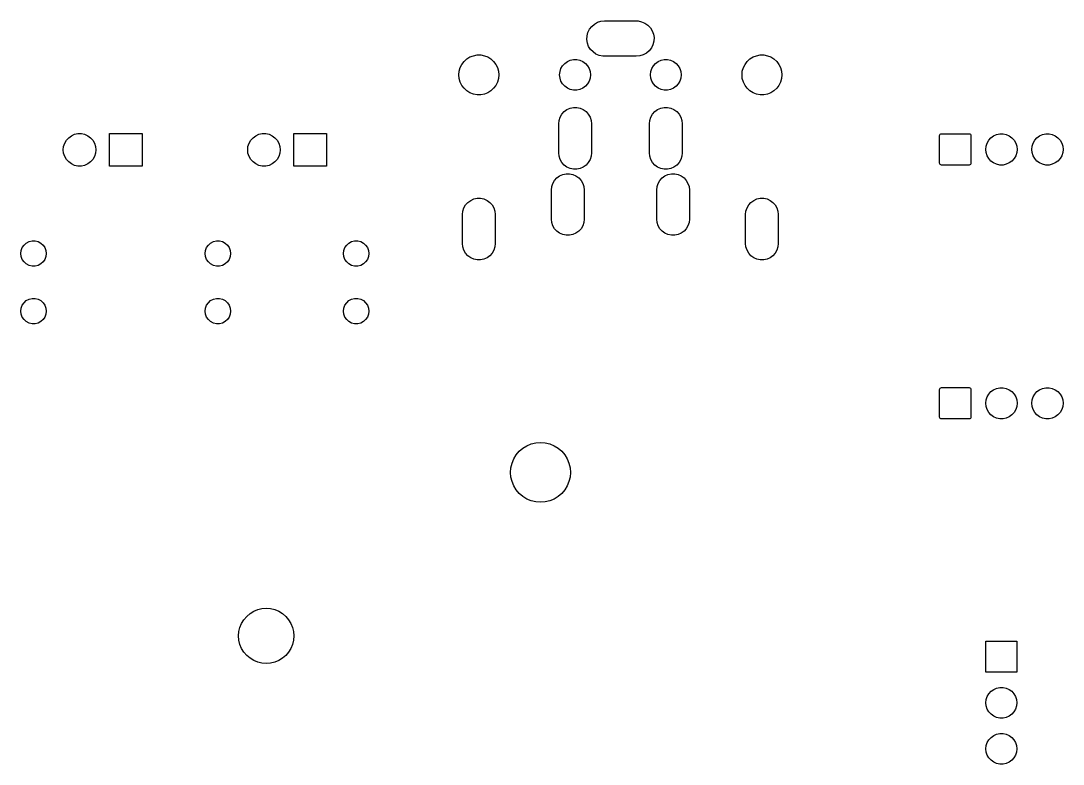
# Model space of a CAD drawing. Extents: x 0.85 to 9.75, y -5.65 to -0.72.
# Drawn here: x 5.272 to 7.534, y -2.333 to -0.72 of the extents above; entities that cross this region are included whole.
import ezdxf

# ---------------------------------------------------------------- set-up
doc = ezdxf.new("R2010")
doc.units = 0
doc.header["$MEASUREMENT"] = 0
doc.layers.add('BLACK', color=7, linetype='CONTINUOUS')

msp = doc.modelspace()

# ---------------------------------------------------------------- linework, layer by layer
at = {"layer": 'BLACK', "linetype": 'CONTINUOUS'}
for p, q in [((6.517, -0.7269), (6.5238, -0.7231)), ((6.5238, -0.7231), (6.5312, -0.7208)), ((6.5312, -0.7208), (6.539, -0.72)), ((6.539, -0.72), (6.6079, -0.72)), ((6.6079, -0.72), (6.6118, -0.7202)), ((6.6118, -0.7202), (6.6194, -0.7218)), ((6.6194, -0.7218), (6.6265, -0.7248)), ((6.501, -0.7526), (6.5029, -0.7451)), ((6.5029, -0.7451), (6.5063, -0.7381)), ((6.5063, -0.7381), (6.5111, -0.732)), ((6.5111, -0.732), (6.517, -0.7269)), ((6.6265, -0.7248), (6.6329, -0.7293)), ((6.6329, -0.7293), (6.6383, -0.7349)), ((6.6383, -0.7349), (6.6424, -0.7415)), ((6.6424, -0.7415), (6.6451, -0.7488)), ((6.5006, -0.7604), (6.501, -0.7526)), ((6.5017, -0.7681), (6.5006, -0.7604)), ((6.5044, -0.7754), (6.5017, -0.7681)), ((6.6459, -0.7643), (6.6439, -0.7718)), ((6.6451, -0.7488), (6.6463, -0.7565)), ((6.6463, -0.7565), (6.6459, -0.7643)), ((6.5086, -0.782), (6.5044, -0.7754)), ((6.5139, -0.7876), (6.5086, -0.782)), ((6.5203, -0.7921), (6.5139, -0.7876)), ((6.6298, -0.79), (6.623, -0.7938)), ((6.6358, -0.785), (6.6298, -0.79)), ((6.6405, -0.7788), (6.6358, -0.785)), ((6.6439, -0.7718), (6.6405, -0.7788)), ((6.2295, -0.8144), (6.2343, -0.808)), ((6.2343, -0.808), (6.2402, -0.8026)), ((6.2402, -0.8026), (6.247, -0.7984)), ((6.247, -0.7984), (6.2545, -0.7956)), ((6.2545, -0.7956), (6.2623, -0.7941)), ((6.2623, -0.7941), (6.2703, -0.7941)), ((6.2703, -0.7941), (6.2782, -0.7956)), ((6.2782, -0.7956), (6.2856, -0.7984)), ((6.2856, -0.7984), (6.2924, -0.8026)), ((6.2924, -0.8026), (6.2983, -0.808)), ((6.2983, -0.808), (6.3032, -0.8144)), ((6.4479, -0.8175), (6.4526, -0.8123)), ((6.4526, -0.8123), (6.4583, -0.8082)), ((6.4583, -0.8082), (6.4647, -0.8054)), ((6.4647, -0.8054), (6.4715, -0.8039)), ((6.4715, -0.8039), (6.4785, -0.8039)), ((6.4785, -0.8039), (6.4853, -0.8054)), ((6.4853, -0.8054), (6.4917, -0.8082)), ((6.4917, -0.8082), (6.4974, -0.8123)), ((6.4974, -0.8123), (6.5021, -0.8175)), ((6.5275, -0.7952), (6.5203, -0.7921)), ((6.5351, -0.7967), (6.5275, -0.7952)), ((6.539, -0.7969), (6.5351, -0.7967)), ((6.6079, -0.7969), (6.539, -0.7969)), ((6.6156, -0.7961), (6.6079, -0.7969)), ((6.623, -0.7938), (6.6156, -0.7961)), ((6.6448, -0.8175), (6.6495, -0.8123)), ((6.6495, -0.8123), (6.6551, -0.8082)), ((6.6551, -0.8082), (6.6615, -0.8054)), ((6.6615, -0.8054), (6.6684, -0.8039)), ((6.6684, -0.8039), (6.6753, -0.8039)), ((6.6753, -0.8039), (6.6822, -0.8054)), ((6.6822, -0.8054), (6.6886, -0.8082)), ((6.6886, -0.8082), (6.6942, -0.8123)), ((6.6942, -0.8123), (6.6989, -0.8175)), ((6.8437, -0.8144), (6.8485, -0.808)), ((6.8485, -0.808), (6.8544, -0.8026)), ((6.8544, -0.8026), (6.8612, -0.7984)), ((6.8612, -0.7984), (6.8687, -0.7956)), ((6.8687, -0.7956), (6.8765, -0.7941)), ((6.8765, -0.7941), (6.8845, -0.7941)), ((6.8845, -0.7941), (6.8924, -0.7956)), ((6.8924, -0.7956), (6.8998, -0.7984)), ((6.8998, -0.7984), (6.9066, -0.8026)), ((6.9066, -0.8026), (6.9125, -0.808)), ((6.9125, -0.808), (6.9173, -0.8144)), ((6.223, -0.8372), (6.2238, -0.8292)), ((6.2238, -0.8292), (6.226, -0.8216)), ((6.226, -0.8216), (6.2295, -0.8144)), ((6.3032, -0.8144), (6.3067, -0.8216)), ((6.3067, -0.8216), (6.3089, -0.8292)), ((6.3089, -0.8292), (6.3096, -0.8372)), ((6.4415, -0.8372), (6.4423, -0.8302)), ((6.4423, -0.8302), (6.4444, -0.8236)), ((6.4444, -0.8236), (6.4479, -0.8175)), ((6.5021, -0.8175), (6.5056, -0.8236)), ((6.5056, -0.8236), (6.5077, -0.8302)), ((6.5077, -0.8302), (6.5085, -0.8372)), ((6.6384, -0.8372), (6.6391, -0.8302)), ((6.6391, -0.8302), (6.6413, -0.8236)), ((6.6413, -0.8236), (6.6448, -0.8175)), ((6.6989, -0.8175), (6.7024, -0.8236)), ((6.7024, -0.8236), (6.7046, -0.8302)), ((6.7046, -0.8302), (6.7053, -0.8372)), ((6.8372, -0.8372), (6.8379, -0.8292)), ((6.8379, -0.8292), (6.8401, -0.8216)), ((6.8401, -0.8216), (6.8437, -0.8144)), ((6.9173, -0.8144), (6.9209, -0.8216)), ((6.9209, -0.8216), (6.9231, -0.8292)), ((6.9231, -0.8292), (6.9238, -0.8372)), ((6.2238, -0.8452), (6.223, -0.8372)), ((6.226, -0.8528), (6.2238, -0.8452)), ((6.2295, -0.86), (6.226, -0.8528)), ((6.3067, -0.8528), (6.3032, -0.86)), ((6.3089, -0.8452), (6.3067, -0.8528)), ((6.3096, -0.8372), (6.3089, -0.8452)), ((6.4423, -0.8442), (6.4415, -0.8372)), ((6.4444, -0.8508), (6.4423, -0.8442)), ((6.4479, -0.8569), (6.4444, -0.8508)), ((6.4526, -0.8621), (6.4479, -0.8569)), ((6.5021, -0.8569), (6.4974, -0.8621)), ((6.5056, -0.8508), (6.5021, -0.8569)), ((6.5077, -0.8442), (6.5056, -0.8508)), ((6.5085, -0.8372), (6.5077, -0.8442)), ((6.6391, -0.8442), (6.6384, -0.8372)), ((6.6413, -0.8508), (6.6391, -0.8442)), ((6.6448, -0.8569), (6.6413, -0.8508)), ((6.6495, -0.8621), (6.6448, -0.8569)), ((6.6989, -0.8569), (6.6942, -0.8621)), ((6.7024, -0.8508), (6.6989, -0.8569)), ((6.7046, -0.8442), (6.7024, -0.8508)), ((6.7053, -0.8372), (6.7046, -0.8442)), ((6.8379, -0.8452), (6.8372, -0.8372)), ((6.8401, -0.8528), (6.8379, -0.8452)), ((6.8437, -0.86), (6.8401, -0.8528)), ((6.9209, -0.8528), (6.9173, -0.86)), ((6.9231, -0.8452), (6.9209, -0.8528)), ((6.9238, -0.8372), (6.9231, -0.8452)), ((6.2343, -0.8664), (6.2295, -0.86)), ((6.2402, -0.8718), (6.2343, -0.8664)), ((6.247, -0.876), (6.2402, -0.8718)), ((6.2545, -0.8789), (6.247, -0.876)), ((6.2623, -0.8803), (6.2545, -0.8789)), ((6.2703, -0.8803), (6.2623, -0.8803)), ((6.2782, -0.8789), (6.2703, -0.8803)), ((6.2856, -0.876), (6.2782, -0.8789)), ((6.2924, -0.8718), (6.2856, -0.876)), ((6.2983, -0.8664), (6.2924, -0.8718)), ((6.3032, -0.86), (6.2983, -0.8664)), ((6.4583, -0.8662), (6.4526, -0.8621)), ((6.4647, -0.869), (6.4583, -0.8662)), ((6.4715, -0.8705), (6.4647, -0.869)), ((6.4785, -0.8705), (6.4715, -0.8705)), ((6.4853, -0.869), (6.4785, -0.8705)), ((6.4917, -0.8662), (6.4853, -0.869)), ((6.4974, -0.8621), (6.4917, -0.8662)), ((6.6551, -0.8662), (6.6495, -0.8621)), ((6.6615, -0.869), (6.6551, -0.8662)), ((6.6684, -0.8705), (6.6615, -0.869)), ((6.6753, -0.8705), (6.6684, -0.8705)), ((6.6822, -0.869), (6.6753, -0.8705)), ((6.6886, -0.8662), (6.6822, -0.869)), ((6.6942, -0.8621), (6.6886, -0.8662)), ((6.8485, -0.8664), (6.8437, -0.86)), ((6.8544, -0.8718), (6.8485, -0.8664)), ((6.8612, -0.876), (6.8544, -0.8718)), ((6.8687, -0.8789), (6.8612, -0.876)), ((6.8765, -0.8803), (6.8687, -0.8789)), ((6.8845, -0.8803), (6.8765, -0.8803)), ((6.8924, -0.8789), (6.8845, -0.8803)), ((6.8998, -0.876), (6.8924, -0.8789)), ((6.9066, -0.8718), (6.8998, -0.876)), ((6.9125, -0.8664), (6.9066, -0.8718)), ((6.9173, -0.86), (6.9125, -0.8664)), ((6.4426, -0.9291), (6.4463, -0.9226)), ((6.4463, -0.9226), (6.4512, -0.9171)), ((6.4512, -0.9171), (6.4572, -0.9127)), ((6.4572, -0.9127), (6.464, -0.9097)), ((6.464, -0.9097), (6.4713, -0.9082)), ((6.4713, -0.9082), (6.4787, -0.9082)), ((6.4787, -0.9082), (6.486, -0.9097)), ((6.486, -0.9097), (6.4928, -0.9127)), ((6.4928, -0.9127), (6.4988, -0.9171)), ((6.4988, -0.9171), (6.5037, -0.9226)), ((6.5037, -0.9226), (6.5074, -0.9291)), ((6.6394, -0.9291), (6.6431, -0.9226)), ((6.6431, -0.9226), (6.6481, -0.9171)), ((6.6481, -0.9171), (6.6541, -0.9127)), ((6.6541, -0.9127), (6.6609, -0.9097)), ((6.6609, -0.9097), (6.6681, -0.9082)), ((6.6681, -0.9082), (6.6756, -0.9082)), ((6.6756, -0.9082), (6.6828, -0.9097)), ((6.6828, -0.9097), (6.6896, -0.9127)), ((6.6896, -0.9127), (6.6956, -0.9171)), ((6.6956, -0.9171), (6.7006, -0.9226)), ((6.7006, -0.9226), (6.7043, -0.9291)), ((6.4395, -0.9435), (6.4403, -0.9361)), ((6.4395, -1.0065), (6.4395, -0.9435)), ((6.4403, -0.9361), (6.4426, -0.9291)), ((6.5074, -0.9291), (6.5097, -0.9361)), ((6.5097, -0.9361), (6.5105, -0.9435)), ((6.5105, -0.9435), (6.5105, -1.0065)), ((6.6363, -0.9435), (6.6371, -0.9361)), ((6.6363, -1.0065), (6.6363, -0.9435)), ((6.6371, -0.9361), (6.6394, -0.9291)), ((6.7043, -0.9291), (6.7066, -0.9361)), ((6.7066, -0.9361), (6.7074, -0.9435)), ((6.7074, -0.9435), (6.7074, -1.0065)), ((5.3763, -0.9737), (5.3823, -0.9693)), ((5.3823, -0.9693), (5.3891, -0.9663)), ((5.3891, -0.9663), (5.3963, -0.9648)), ((5.3963, -0.9648), (5.4037, -0.9648)), ((5.4037, -0.9648), (5.4109, -0.9663)), ((5.4109, -0.9663), (5.4177, -0.9693)), ((5.4177, -0.9693), (5.4237, -0.9737)), ((5.4646, -1.0354), (5.4646, -0.9646)), ((5.4646, -0.9646), (5.5354, -0.9646)), ((5.5354, -0.9646), (5.5354, -1.0354)), ((5.7763, -0.9737), (5.7823, -0.9693)), ((5.7823, -0.9693), (5.7891, -0.9663)), ((5.7891, -0.9663), (5.7963, -0.9648)), ((5.7963, -0.9648), (5.8037, -0.9648)), ((5.8037, -0.9648), (5.8109, -0.9663)), ((5.8109, -0.9663), (5.8177, -0.9693)), ((5.8177, -0.9693), (5.8237, -0.9737)), ((5.8646, -1.0354), (5.8646, -0.9646)), ((5.8646, -0.9646), (5.9354, -0.9646)), ((5.9354, -0.9646), (5.9354, -1.0354)), ((7.266, -0.9691), (7.2663, -0.9675)), ((7.266, -1.0291), (7.266, -0.9691)), ((7.2663, -0.9675), (7.2672, -0.9662)), ((7.2672, -0.9662), (7.2685, -0.9654)), ((7.2685, -0.9654), (7.27, -0.9651)), ((7.27, -0.9651), (7.33, -0.9651)), ((7.33, -0.9651), (7.3315, -0.9654)), ((7.3315, -0.9654), (7.3328, -0.9662)), ((7.3328, -0.9662), (7.3337, -0.9675)), ((7.3337, -0.9675), (7.334, -0.9691)), ((7.334, -0.9691), (7.334, -1.0291)), ((7.3772, -0.9738), (7.383, -0.9696)), ((7.383, -0.9696), (7.3895, -0.9667)), ((7.3895, -0.9667), (7.3964, -0.9652)), ((7.3964, -0.9652), (7.4036, -0.9652)), ((7.4036, -0.9652), (7.4105, -0.9667)), ((7.4105, -0.9667), (7.417, -0.9696)), ((7.417, -0.9696), (7.4228, -0.9738)), ((7.4772, -0.9738), (7.483, -0.9696)), ((7.483, -0.9696), (7.4895, -0.9667)), ((7.4895, -0.9667), (7.4964, -0.9652)), ((7.4964, -0.9652), (7.5036, -0.9652)), ((7.5036, -0.9652), (7.5105, -0.9667)), ((7.5105, -0.9667), (7.517, -0.9696)), ((7.517, -0.9696), (7.5228, -0.9738)), ((5.3646, -1), (5.3653, -0.9926)), ((5.3653, -0.9926), (5.3676, -0.9856)), ((5.3676, -0.9856), (5.3713, -0.9792)), ((5.3713, -0.9792), (5.3763, -0.9737)), ((5.4237, -0.9737), (5.4287, -0.9792)), ((5.4287, -0.9792), (5.4324, -0.9856)), ((5.4324, -0.9856), (5.4347, -0.9926)), ((5.4347, -0.9926), (5.4354, -1)), ((5.7646, -1), (5.7653, -0.9926)), ((5.7653, -0.9926), (5.7676, -0.9856)), ((5.7676, -0.9856), (5.7713, -0.9792)), ((5.7713, -0.9792), (5.7763, -0.9737)), ((5.8237, -0.9737), (5.8287, -0.9792)), ((5.8287, -0.9792), (5.8324, -0.9856)), ((5.8324, -0.9856), (5.8347, -0.9926)), ((5.8347, -0.9926), (5.8354, -1)), ((7.366, -0.9991), (7.3667, -0.992)), ((7.3667, -0.992), (7.3689, -0.9852)), ((7.3689, -0.9852), (7.3725, -0.9791)), ((7.3725, -0.9791), (7.3772, -0.9738)), ((7.4228, -0.9738), (7.4275, -0.9791)), ((7.4275, -0.9791), (7.4311, -0.9852)), ((7.4311, -0.9852), (7.4333, -0.992)), ((7.4333, -0.992), (7.434, -0.9991)), ((7.466, -0.9991), (7.4667, -0.992)), ((7.4667, -0.992), (7.4689, -0.9852)), ((7.4689, -0.9852), (7.4725, -0.9791)), ((7.4725, -0.9791), (7.4772, -0.9738)), ((7.5228, -0.9738), (7.5275, -0.9791)), ((7.5275, -0.9791), (7.5311, -0.9852)), ((7.5311, -0.9852), (7.5333, -0.992)), ((7.5333, -0.992), (7.534, -0.9991)), ((5.3653, -1.0074), (5.3646, -1)), ((5.3676, -1.0144), (5.3653, -1.0074)), ((5.3713, -1.0208), (5.3676, -1.0144)), ((5.4324, -1.0144), (5.4287, -1.0208)), ((5.4347, -1.0074), (5.4324, -1.0144)), ((5.4354, -1), (5.4347, -1.0074)), ((5.7653, -1.0074), (5.7646, -1)), ((5.7676, -1.0144), (5.7653, -1.0074)), ((5.7713, -1.0208), (5.7676, -1.0144)), ((5.8324, -1.0144), (5.8287, -1.0208)), ((5.8347, -1.0074), (5.8324, -1.0144)), ((5.8354, -1), (5.8347, -1.0074)), ((6.4403, -1.0139), (6.4395, -1.0065)), ((6.4426, -1.0209), (6.4403, -1.0139)), ((6.5097, -1.0139), (6.5074, -1.0209)), ((6.5105, -1.0065), (6.5097, -1.0139)), ((6.6371, -1.0139), (6.6363, -1.0065)), ((6.6394, -1.0209), (6.6371, -1.0139)), ((6.7066, -1.0139), (6.7043, -1.0209)), ((6.7074, -1.0065), (6.7066, -1.0139)), ((7.3667, -1.0061), (7.366, -0.9991)), ((7.3689, -1.0129), (7.3667, -1.0061)), ((7.3725, -1.0191), (7.3689, -1.0129)), ((7.4311, -1.0129), (7.4275, -1.0191)), ((7.4333, -1.0061), (7.4311, -1.0129)), ((7.434, -0.9991), (7.4333, -1.0061)), ((7.4667, -1.0061), (7.466, -0.9991)), ((7.4689, -1.0129), (7.4667, -1.0061)), ((7.4725, -1.0191), (7.4689, -1.0129)), ((7.5311, -1.0129), (7.5275, -1.0191)), ((7.5333, -1.0061), (7.5311, -1.0129)), ((7.534, -0.9991), (7.5333, -1.0061)), ((5.3763, -1.0263), (5.3713, -1.0208)), ((5.3823, -1.0307), (5.3763, -1.0263)), ((5.3891, -1.0337), (5.3823, -1.0307)), ((5.3963, -1.0352), (5.3891, -1.0337)), ((5.4037, -1.0352), (5.3963, -1.0352)), ((5.4109, -1.0337), (5.4037, -1.0352)), ((5.4177, -1.0307), (5.4109, -1.0337)), ((5.4237, -1.0263), (5.4177, -1.0307)), ((5.4287, -1.0208), (5.4237, -1.0263)), ((5.5354, -1.0354), (5.4646, -1.0354)), ((5.7763, -1.0263), (5.7713, -1.0208)), ((5.7823, -1.0307), (5.7763, -1.0263)), ((5.7891, -1.0337), (5.7823, -1.0307)), ((5.7963, -1.0352), (5.7891, -1.0337)), ((5.8037, -1.0352), (5.7963, -1.0352)), ((5.8109, -1.0337), (5.8037, -1.0352)), ((5.8177, -1.0307), (5.8109, -1.0337)), ((5.8237, -1.0263), (5.8177, -1.0307)), ((5.8287, -1.0208), (5.8237, -1.0263)), ((5.9354, -1.0354), (5.8646, -1.0354)), ((6.4463, -1.0274), (6.4426, -1.0209)), ((6.4512, -1.0329), (6.4463, -1.0274)), ((6.4572, -1.0373), (6.4512, -1.0329)), ((6.464, -1.0403), (6.4572, -1.0373)), ((6.4713, -1.0418), (6.464, -1.0403)), ((6.486, -1.0403), (6.4787, -1.0418)), ((6.4928, -1.0373), (6.486, -1.0403)), ((6.4988, -1.0329), (6.4928, -1.0373)), ((6.5037, -1.0274), (6.4988, -1.0329)), ((6.5074, -1.0209), (6.5037, -1.0274)), ((6.6431, -1.0274), (6.6394, -1.0209)), ((6.6481, -1.0329), (6.6431, -1.0274)), ((6.6541, -1.0373), (6.6481, -1.0329)), ((6.6609, -1.0403), (6.6541, -1.0373)), ((6.6681, -1.0418), (6.6609, -1.0403)), ((6.6828, -1.0403), (6.6756, -1.0418)), ((6.6896, -1.0373), (6.6828, -1.0403)), ((6.6956, -1.0329), (6.6896, -1.0373)), ((6.7006, -1.0274), (6.6956, -1.0329)), ((6.7043, -1.0209), (6.7006, -1.0274)), ((7.2663, -1.0306), (7.266, -1.0291)), ((7.2672, -1.0319), (7.2663, -1.0306)), ((7.2685, -1.0328), (7.2672, -1.0319)), ((7.27, -1.0331), (7.2685, -1.0328)), ((7.33, -1.0331), (7.27, -1.0331)), ((7.3315, -1.0328), (7.33, -1.0331)), ((7.3328, -1.0319), (7.3315, -1.0328)), ((7.3337, -1.0306), (7.3328, -1.0319)), ((7.334, -1.0291), (7.3337, -1.0306)), ((7.3772, -1.0244), (7.3725, -1.0191)), ((7.383, -1.0285), (7.3772, -1.0244)), ((7.3895, -1.0314), (7.383, -1.0285)), ((7.3964, -1.0329), (7.3895, -1.0314)), ((7.4036, -1.0329), (7.3964, -1.0329)), ((7.4105, -1.0314), (7.4036, -1.0329)), ((7.417, -1.0285), (7.4105, -1.0314)), ((7.4228, -1.0244), (7.417, -1.0285)), ((7.4275, -1.0191), (7.4228, -1.0244)), ((7.4772, -1.0244), (7.4725, -1.0191)), ((7.483, -1.0285), (7.4772, -1.0244)), ((7.4895, -1.0314), (7.483, -1.0285)), ((7.4964, -1.0329), (7.4895, -1.0314)), ((7.5036, -1.0329), (7.4964, -1.0329)), ((7.5105, -1.0314), (7.5036, -1.0329)), ((7.517, -1.0285), (7.5105, -1.0314)), ((7.5228, -1.0244), (7.517, -1.0285)), ((7.5275, -1.0191), (7.5228, -1.0244)), ((6.4305, -1.0663), (6.4355, -1.0608)), ((6.4355, -1.0608), (6.4415, -1.0565)), ((6.4415, -1.0565), (6.4483, -1.0534)), ((6.4483, -1.0534), (6.4555, -1.0519)), ((6.4555, -1.0519), (6.463, -1.0519)), ((6.463, -1.0519), (6.4702, -1.0534)), ((6.4702, -1.0534), (6.477, -1.0565)), ((6.4787, -1.0418), (6.4713, -1.0418)), ((6.477, -1.0565), (6.483, -1.0608)), ((6.483, -1.0608), (6.488, -1.0663)), ((6.6589, -1.0663), (6.6638, -1.0608)), ((6.6638, -1.0608), (6.6698, -1.0565)), ((6.6756, -1.0418), (6.6681, -1.0418)), ((6.6698, -1.0565), (6.6766, -1.0534)), ((6.6766, -1.0534), (6.6839, -1.0519)), ((6.6839, -1.0519), (6.6913, -1.0519)), ((6.6913, -1.0519), (6.6986, -1.0534)), ((6.6986, -1.0534), (6.7054, -1.0565)), ((6.7054, -1.0565), (6.7114, -1.0608)), ((6.7114, -1.0608), (6.7163, -1.0663)), ((6.4237, -1.0872), (6.4245, -1.0798)), ((6.4245, -1.0798), (6.4268, -1.0728)), ((6.4268, -1.0728), (6.4305, -1.0663)), ((6.488, -1.0663), (6.4917, -1.0728)), ((6.4917, -1.0728), (6.494, -1.0798)), ((6.494, -1.0798), (6.4948, -1.0872)), ((6.6521, -1.0872), (6.6529, -1.0798)), ((6.6529, -1.0798), (6.6552, -1.0728)), ((6.6552, -1.0728), (6.6589, -1.0663)), ((6.7163, -1.0663), (6.72, -1.0728)), ((6.72, -1.0728), (6.7223, -1.0798)), ((6.7223, -1.0798), (6.7231, -1.0872)), ((6.2486, -1.1096), (6.2554, -1.1066)), ((6.2554, -1.1066), (6.2626, -1.105)), ((6.2626, -1.105), (6.2701, -1.105)), ((6.2701, -1.105), (6.2773, -1.1066)), ((6.2773, -1.1066), (6.2841, -1.1096)), ((6.4237, -1.1502), (6.4237, -1.0872)), ((6.4948, -1.0872), (6.4948, -1.1502)), ((6.6521, -1.1502), (6.6521, -1.0872)), ((6.7231, -1.0872), (6.7231, -1.1502)), ((6.8628, -1.1096), (6.8695, -1.1066)), ((6.8695, -1.1066), (6.8768, -1.105)), ((6.8768, -1.105), (6.8842, -1.105)), ((6.8842, -1.105), (6.8915, -1.1066)), ((6.8915, -1.1066), (6.8983, -1.1096)), ((6.2316, -1.133), (6.2339, -1.1259)), ((6.2339, -1.1259), (6.2376, -1.1195)), ((6.2376, -1.1195), (6.2426, -1.114)), ((6.2426, -1.114), (6.2486, -1.1096)), ((6.2841, -1.1096), (6.2901, -1.114)), ((6.2901, -1.114), (6.2951, -1.1195)), ((6.2951, -1.1195), (6.2988, -1.1259)), ((6.2988, -1.1259), (6.3011, -1.133)), ((6.8458, -1.133), (6.8481, -1.1259)), ((6.8481, -1.1259), (6.8518, -1.1195)), ((6.8518, -1.1195), (6.8567, -1.114)), ((6.8567, -1.114), (6.8628, -1.1096)), ((6.8983, -1.1096), (6.9043, -1.114)), ((6.9043, -1.114), (6.9092, -1.1195)), ((6.9092, -1.1195), (6.913, -1.1259)), ((6.913, -1.1259), (6.9152, -1.133)), ((6.2308, -1.1404), (6.2316, -1.133)), ((6.2308, -1.2033), (6.2308, -1.1404)), ((6.3011, -1.133), (6.3019, -1.1404)), ((6.3019, -1.1404), (6.3019, -1.2033)), ((6.4245, -1.1576), (6.4237, -1.1502)), ((6.4948, -1.1502), (6.494, -1.1576)), ((6.6529, -1.1576), (6.6521, -1.1502)), ((6.7231, -1.1502), (6.7223, -1.1576)), ((6.845, -1.1404), (6.8458, -1.133)), ((6.845, -1.2033), (6.845, -1.1404)), ((6.9152, -1.133), (6.916, -1.1404)), ((6.916, -1.1404), (6.916, -1.2033)), ((6.4268, -1.1646), (6.4245, -1.1576)), ((6.4305, -1.1711), (6.4268, -1.1646)), ((6.4355, -1.1766), (6.4305, -1.1711)), ((6.488, -1.1711), (6.483, -1.1766)), ((6.4917, -1.1646), (6.488, -1.1711)), ((6.494, -1.1576), (6.4917, -1.1646)), ((6.6552, -1.1646), (6.6529, -1.1576)), ((6.6589, -1.1711), (6.6552, -1.1646)), ((6.6638, -1.1766), (6.6589, -1.1711)), ((6.7163, -1.1711), (6.7114, -1.1766)), ((6.72, -1.1646), (6.7163, -1.1711)), ((6.7223, -1.1576), (6.72, -1.1646)), ((5.2902, -1.1992), (5.2967, -1.1976)), ((5.2967, -1.1976), (5.3033, -1.1976)), ((5.3033, -1.1976), (5.3098, -1.1992)), ((5.6902, -1.1992), (5.6967, -1.1976)), ((5.6967, -1.1976), (5.7033, -1.1976)), ((5.7033, -1.1976), (5.7098, -1.1992)), ((5.9902, -1.1992), (5.9967, -1.1976)), ((5.9967, -1.1976), (6.0033, -1.1976)), ((6.0033, -1.1976), (6.0098, -1.1992)), ((6.4415, -1.181), (6.4355, -1.1766)), ((6.4483, -1.184), (6.4415, -1.181)), ((6.4555, -1.1855), (6.4483, -1.184)), ((6.463, -1.1855), (6.4555, -1.1855)), ((6.4702, -1.184), (6.463, -1.1855)), ((6.477, -1.181), (6.4702, -1.184)), ((6.483, -1.1766), (6.477, -1.181)), ((6.6698, -1.181), (6.6638, -1.1766)), ((6.6766, -1.184), (6.6698, -1.181)), ((6.6839, -1.1855), (6.6766, -1.184)), ((6.6913, -1.1855), (6.6839, -1.1855)), ((6.6986, -1.184), (6.6913, -1.1855)), ((6.7054, -1.181), (6.6986, -1.184)), ((6.7114, -1.1766), (6.7054, -1.181)), ((5.2724, -1.225), (5.2732, -1.2184)), ((5.2732, -1.2184), (5.2756, -1.2122)), ((5.2756, -1.2122), (5.2794, -1.2067)), ((5.2794, -1.2067), (5.2843, -1.2023)), ((5.2843, -1.2023), (5.2902, -1.1992)), ((5.3098, -1.1992), (5.3157, -1.2023)), ((5.3157, -1.2023), (5.3206, -1.2067)), ((5.3206, -1.2067), (5.3244, -1.2122)), ((5.3244, -1.2122), (5.3268, -1.2184)), ((5.3268, -1.2184), (5.3276, -1.225)), ((5.6724, -1.225), (5.6732, -1.2184)), ((5.6732, -1.2184), (5.6756, -1.2122)), ((5.6756, -1.2122), (5.6794, -1.2067)), ((5.6794, -1.2067), (5.6843, -1.2023)), ((5.6843, -1.2023), (5.6902, -1.1992)), ((5.7098, -1.1992), (5.7157, -1.2023)), ((5.7157, -1.2023), (5.7206, -1.2067)), ((5.7206, -1.2067), (5.7244, -1.2122)), ((5.7244, -1.2122), (5.7268, -1.2184)), ((5.7268, -1.2184), (5.7276, -1.225)), ((5.9724, -1.225), (5.9732, -1.2184)), ((5.9732, -1.2184), (5.9756, -1.2122)), ((5.9756, -1.2122), (5.9794, -1.2067)), ((5.9794, -1.2067), (5.9843, -1.2023)), ((5.9843, -1.2023), (5.9902, -1.1992)), ((6.0098, -1.1992), (6.0157, -1.2023)), ((6.0157, -1.2023), (6.0206, -1.2067)), ((6.0206, -1.2067), (6.0244, -1.2122)), ((6.0244, -1.2122), (6.0268, -1.2184)), ((6.0268, -1.2184), (6.0276, -1.225)), ((6.2316, -1.2107), (6.2308, -1.2033)), ((6.2339, -1.2178), (6.2316, -1.2107)), ((6.2376, -1.2242), (6.2339, -1.2178)), ((6.2988, -1.2178), (6.2951, -1.2242)), ((6.3011, -1.2107), (6.2988, -1.2178)), ((6.3019, -1.2033), (6.3011, -1.2107)), ((6.8458, -1.2107), (6.845, -1.2033)), ((6.8481, -1.2178), (6.8458, -1.2107)), ((6.8518, -1.2242), (6.8481, -1.2178)), ((6.913, -1.2178), (6.9092, -1.2242)), ((6.9152, -1.2107), (6.913, -1.2178)), ((6.916, -1.2033), (6.9152, -1.2107)), ((5.2732, -1.2316), (5.2724, -1.225)), ((5.2756, -1.2378), (5.2732, -1.2316)), ((5.2794, -1.2433), (5.2756, -1.2378)), ((5.2843, -1.2477), (5.2794, -1.2433)), ((5.3206, -1.2433), (5.3157, -1.2477)), ((5.3244, -1.2378), (5.3206, -1.2433)), ((5.3268, -1.2316), (5.3244, -1.2378)), ((5.3276, -1.225), (5.3268, -1.2316)), ((5.6732, -1.2316), (5.6724, -1.225)), ((5.6756, -1.2378), (5.6732, -1.2316)), ((5.6794, -1.2433), (5.6756, -1.2378)), ((5.6843, -1.2477), (5.6794, -1.2433)), ((5.7206, -1.2433), (5.7157, -1.2477)), ((5.7244, -1.2378), (5.7206, -1.2433)), ((5.7268, -1.2316), (5.7244, -1.2378)), ((5.7276, -1.225), (5.7268, -1.2316)), ((5.9732, -1.2316), (5.9724, -1.225)), ((5.9756, -1.2378), (5.9732, -1.2316)), ((5.9794, -1.2433), (5.9756, -1.2378)), ((5.9843, -1.2477), (5.9794, -1.2433)), ((6.0206, -1.2433), (6.0157, -1.2477)), ((6.0244, -1.2378), (6.0206, -1.2433)), ((6.0268, -1.2316), (6.0244, -1.2378)), ((6.0276, -1.225), (6.0268, -1.2316)), ((6.2426, -1.2297), (6.2376, -1.2242)), ((6.2486, -1.2341), (6.2426, -1.2297)), ((6.2554, -1.2371), (6.2486, -1.2341)), ((6.2626, -1.2387), (6.2554, -1.2371)), ((6.2701, -1.2387), (6.2626, -1.2387)), ((6.2773, -1.2371), (6.2701, -1.2387)), ((6.2841, -1.2341), (6.2773, -1.2371)), ((6.2901, -1.2297), (6.2841, -1.2341)), ((6.2951, -1.2242), (6.2901, -1.2297)), ((6.8567, -1.2297), (6.8518, -1.2242)), ((6.8628, -1.2341), (6.8567, -1.2297)), ((6.8695, -1.2371), (6.8628, -1.2341)), ((6.8768, -1.2387), (6.8695, -1.2371)), ((6.8842, -1.2387), (6.8768, -1.2387)), ((6.8915, -1.2371), (6.8842, -1.2387)), ((6.8983, -1.2341), (6.8915, -1.2371)), ((6.9043, -1.2297), (6.8983, -1.2341)), ((6.9092, -1.2242), (6.9043, -1.2297)), ((5.2902, -1.2508), (5.2843, -1.2477)), ((5.2967, -1.2524), (5.2902, -1.2508)), ((5.3033, -1.2524), (5.2967, -1.2524)), ((5.3098, -1.2508), (5.3033, -1.2524)), ((5.3157, -1.2477), (5.3098, -1.2508)), ((5.6902, -1.2508), (5.6843, -1.2477)), ((5.6967, -1.2524), (5.6902, -1.2508)), ((5.7033, -1.2524), (5.6967, -1.2524)), ((5.7098, -1.2508), (5.7033, -1.2524)), ((5.7157, -1.2477), (5.7098, -1.2508)), ((5.9902, -1.2508), (5.9843, -1.2477)), ((5.9967, -1.2524), (5.9902, -1.2508)), ((6.0033, -1.2524), (5.9967, -1.2524)), ((6.0098, -1.2508), (6.0033, -1.2524)), ((6.0157, -1.2477), (6.0098, -1.2508)), ((5.2756, -1.3372), (5.2794, -1.3317)), ((5.2794, -1.3317), (5.2843, -1.3273)), ((5.2843, -1.3273), (5.2902, -1.3242)), ((5.2902, -1.3242), (5.2967, -1.3226)), ((5.2967, -1.3226), (5.3033, -1.3226)), ((5.3033, -1.3226), (5.3098, -1.3242)), ((5.3098, -1.3242), (5.3157, -1.3273)), ((5.3157, -1.3273), (5.3206, -1.3317)), ((5.3206, -1.3317), (5.3244, -1.3372)), ((5.6756, -1.3372), (5.6794, -1.3317)), ((5.6794, -1.3317), (5.6843, -1.3273)), ((5.6843, -1.3273), (5.6902, -1.3242)), ((5.6902, -1.3242), (5.6967, -1.3226)), ((5.6967, -1.3226), (5.7033, -1.3226)), ((5.7033, -1.3226), (5.7098, -1.3242)), ((5.7098, -1.3242), (5.7157, -1.3273)), ((5.7157, -1.3273), (5.7206, -1.3317)), ((5.7206, -1.3317), (5.7244, -1.3372)), ((5.9756, -1.3372), (5.9794, -1.3317)), ((5.9794, -1.3317), (5.9843, -1.3273)), ((5.9843, -1.3273), (5.9902, -1.3242)), ((5.9902, -1.3242), (5.9967, -1.3226)), ((5.9967, -1.3226), (6.0033, -1.3226)), ((6.0033, -1.3226), (6.0098, -1.3242)), ((6.0098, -1.3242), (6.0157, -1.3273)), ((6.0157, -1.3273), (6.0206, -1.3317)), ((6.0206, -1.3317), (6.0244, -1.3372)), ((5.2724, -1.35), (5.2732, -1.3434)), ((5.2732, -1.3566), (5.2724, -1.35)), ((5.2732, -1.3434), (5.2756, -1.3372)), ((5.2756, -1.3628), (5.2732, -1.3566)), ((5.3244, -1.3372), (5.3268, -1.3434)), ((5.3268, -1.3566), (5.3244, -1.3628)), ((5.3268, -1.3434), (5.3276, -1.35)), ((5.3276, -1.35), (5.3268, -1.3566)), ((5.6724, -1.35), (5.6732, -1.3434)), ((5.6732, -1.3566), (5.6724, -1.35)), ((5.6732, -1.3434), (5.6756, -1.3372)), ((5.6756, -1.3628), (5.6732, -1.3566)), ((5.7244, -1.3372), (5.7268, -1.3434)), ((5.7268, -1.3566), (5.7244, -1.3628)), ((5.7268, -1.3434), (5.7276, -1.35)), ((5.7276, -1.35), (5.7268, -1.3566)), ((5.9724, -1.35), (5.9732, -1.3434)), ((5.9732, -1.3566), (5.9724, -1.35)), ((5.9732, -1.3434), (5.9756, -1.3372)), ((5.9756, -1.3628), (5.9732, -1.3566)), ((6.0244, -1.3372), (6.0268, -1.3434)), ((6.0268, -1.3566), (6.0244, -1.3628)), ((6.0268, -1.3434), (6.0276, -1.35)), ((6.0276, -1.35), (6.0268, -1.3566)), ((5.2794, -1.3683), (5.2756, -1.3628)), ((5.2843, -1.3727), (5.2794, -1.3683)), ((5.2902, -1.3758), (5.2843, -1.3727)), ((5.2967, -1.3774), (5.2902, -1.3758)), ((5.3033, -1.3774), (5.2967, -1.3774)), ((5.3098, -1.3758), (5.3033, -1.3774)), ((5.3157, -1.3727), (5.3098, -1.3758)), ((5.3206, -1.3683), (5.3157, -1.3727)), ((5.3244, -1.3628), (5.3206, -1.3683)), ((5.6794, -1.3683), (5.6756, -1.3628)), ((5.6843, -1.3727), (5.6794, -1.3683)), ((5.6902, -1.3758), (5.6843, -1.3727)), ((5.6967, -1.3774), (5.6902, -1.3758)), ((5.7033, -1.3774), (5.6967, -1.3774)), ((5.7098, -1.3758), (5.7033, -1.3774)), ((5.7157, -1.3727), (5.7098, -1.3758)), ((5.7206, -1.3683), (5.7157, -1.3727)), ((5.7244, -1.3628), (5.7206, -1.3683)), ((5.9794, -1.3683), (5.9756, -1.3628)), ((5.9843, -1.3727), (5.9794, -1.3683)), ((5.9902, -1.3758), (5.9843, -1.3727)), ((5.9967, -1.3774), (5.9902, -1.3758)), ((6.0033, -1.3774), (5.9967, -1.3774)), ((6.0098, -1.3758), (6.0033, -1.3774)), ((6.0157, -1.3727), (6.0098, -1.3758)), ((6.0206, -1.3683), (6.0157, -1.3727)), ((6.0244, -1.3628), (6.0206, -1.3683)), ((7.266, -1.52), (7.2663, -1.5185)), ((7.266, -1.58), (7.266, -1.52)), ((7.2663, -1.5185), (7.2672, -1.5172)), ((7.2672, -1.5172), (7.2685, -1.5163)), ((7.2685, -1.5163), (7.27, -1.516)), ((7.27, -1.516), (7.33, -1.516)), ((7.33, -1.516), (7.3315, -1.5163)), ((7.3315, -1.5163), (7.3328, -1.5172)), ((7.3328, -1.5172), (7.3337, -1.5185)), ((7.3337, -1.5185), (7.334, -1.52)), ((7.334, -1.52), (7.334, -1.58)), ((7.3667, -1.5429), (7.3689, -1.5362)), ((7.3689, -1.5362), (7.3725, -1.53)), ((7.3725, -1.53), (7.3772, -1.5247)), ((7.3772, -1.5247), (7.383, -1.5205)), ((7.383, -1.5205), (7.3895, -1.5176)), ((7.3895, -1.5176), (7.3964, -1.5162)), ((7.3964, -1.5162), (7.4036, -1.5162)), ((7.4036, -1.5162), (7.4105, -1.5176)), ((7.4105, -1.5176), (7.417, -1.5205)), ((7.417, -1.5205), (7.4228, -1.5247)), ((7.4228, -1.5247), (7.4275, -1.53)), ((7.4275, -1.53), (7.4311, -1.5362)), ((7.4311, -1.5362), (7.4333, -1.5429)), ((7.4667, -1.5429), (7.4689, -1.5362)), ((7.4689, -1.5362), (7.4725, -1.53)), ((7.4725, -1.53), (7.4772, -1.5247)), ((7.4772, -1.5247), (7.483, -1.5205)), ((7.483, -1.5205), (7.4895, -1.5176)), ((7.4895, -1.5176), (7.4964, -1.5162)), ((7.4964, -1.5162), (7.5036, -1.5162)), ((7.5036, -1.5162), (7.5105, -1.5176)), ((7.5105, -1.5176), (7.517, -1.5205)), ((7.517, -1.5205), (7.5228, -1.5247)), ((7.5228, -1.5247), (7.5275, -1.53)), ((7.5275, -1.53), (7.5311, -1.5362)), ((7.5311, -1.5362), (7.5333, -1.5429)), ((7.366, -1.55), (7.3667, -1.5429)), ((7.3667, -1.5571), (7.366, -1.55)), ((7.3689, -1.5638), (7.3667, -1.5571)), ((7.4333, -1.5571), (7.4311, -1.5638)), ((7.4333, -1.5429), (7.434, -1.55)), ((7.434, -1.55), (7.4333, -1.5571)), ((7.466, -1.55), (7.4667, -1.5429)), ((7.4667, -1.5571), (7.466, -1.55)), ((7.4689, -1.5638), (7.4667, -1.5571)), ((7.5333, -1.5571), (7.5311, -1.5638)), ((7.5333, -1.5429), (7.534, -1.55)), ((7.534, -1.55), (7.5333, -1.5571)), ((7.2663, -1.5815), (7.266, -1.58)), ((7.2672, -1.5828), (7.2663, -1.5815)), ((7.2685, -1.5837), (7.2672, -1.5828)), ((7.3328, -1.5828), (7.3315, -1.5837)), ((7.3337, -1.5815), (7.3328, -1.5828)), ((7.334, -1.58), (7.3337, -1.5815)), ((7.3725, -1.57), (7.3689, -1.5638)), ((7.3772, -1.5753), (7.3725, -1.57)), ((7.383, -1.5795), (7.3772, -1.5753)), ((7.3895, -1.5824), (7.383, -1.5795)), ((7.3964, -1.5838), (7.3895, -1.5824)), ((7.4105, -1.5824), (7.4036, -1.5838)), ((7.417, -1.5795), (7.4105, -1.5824)), ((7.4228, -1.5753), (7.417, -1.5795)), ((7.4275, -1.57), (7.4228, -1.5753)), ((7.4311, -1.5638), (7.4275, -1.57)), ((7.4725, -1.57), (7.4689, -1.5638)), ((7.4772, -1.5753), (7.4725, -1.57)), ((7.483, -1.5795), (7.4772, -1.5753)), ((7.4895, -1.5824), (7.483, -1.5795)), ((7.4964, -1.5838), (7.4895, -1.5824)), ((7.5105, -1.5824), (7.5036, -1.5838)), ((7.517, -1.5795), (7.5105, -1.5824)), ((7.5228, -1.5753), (7.517, -1.5795)), ((7.5275, -1.57), (7.5228, -1.5753)), ((7.5311, -1.5638), (7.5275, -1.57)), ((7.27, -1.584), (7.2685, -1.5837)), ((7.33, -1.584), (7.27, -1.584)), ((7.3315, -1.5837), (7.33, -1.584)), ((7.4036, -1.5838), (7.3964, -1.5838)), ((7.5036, -1.5838), (7.4964, -1.5838)), ((6.354, -1.654), (6.3618, -1.6474)), ((6.3618, -1.6474), (6.3705, -1.6421)), ((6.3705, -1.6421), (6.3799, -1.6382)), ((6.3799, -1.6382), (6.3898, -1.6358)), ((6.3898, -1.6358), (6.4, -1.635)), ((6.4, -1.635), (6.4102, -1.6358)), ((6.4102, -1.6358), (6.4201, -1.6382)), ((6.4201, -1.6382), (6.4295, -1.6421)), ((6.4295, -1.6421), (6.4382, -1.6474)), ((6.4382, -1.6474), (6.446, -1.654)), ((6.3382, -1.6799), (6.3421, -1.6705)), ((6.3421, -1.6705), (6.3474, -1.6618)), ((6.3474, -1.6618), (6.354, -1.654)), ((6.446, -1.654), (6.4526, -1.6618)), ((6.4526, -1.6618), (6.4579, -1.6705)), ((6.4579, -1.6705), (6.4618, -1.6799)), ((6.335, -1.7), (6.3358, -1.6898)), ((6.3358, -1.6898), (6.3382, -1.6799)), ((6.4618, -1.6799), (6.4642, -1.6898)), ((6.4642, -1.6898), (6.465, -1.7)), ((6.3358, -1.7102), (6.335, -1.7)), ((6.3382, -1.7201), (6.3358, -1.7102)), ((6.4642, -1.7102), (6.4618, -1.7201)), ((6.465, -1.7), (6.4642, -1.7102)), ((6.3421, -1.7295), (6.3382, -1.7201)), ((6.3474, -1.7382), (6.3421, -1.7295)), ((6.354, -1.746), (6.3474, -1.7382)), ((6.4526, -1.7382), (6.446, -1.746)), ((6.4579, -1.7295), (6.4526, -1.7382)), ((6.4618, -1.7201), (6.4579, -1.7295)), ((6.3618, -1.7526), (6.354, -1.746)), ((6.3705, -1.7579), (6.3618, -1.7526)), ((6.3799, -1.7618), (6.3705, -1.7579)), ((6.3898, -1.7642), (6.3799, -1.7618)), ((6.4201, -1.7618), (6.4102, -1.7642)), ((6.4295, -1.7579), (6.4201, -1.7618)), ((6.4382, -1.7526), (6.4295, -1.7579)), ((6.446, -1.746), (6.4382, -1.7526)), ((6.4, -1.765), (6.3898, -1.7642)), ((6.4102, -1.7642), (6.4, -1.765)), ((5.7565, -2.0197), (5.7626, -2.0126)), ((5.7626, -2.0126), (5.7697, -2.0065)), ((5.7697, -2.0065), (5.7778, -2.0015)), ((5.7778, -2.0015), (5.7865, -1.9979)), ((5.7865, -1.9979), (5.7956, -1.9957)), ((5.7956, -1.9957), (5.805, -1.995)), ((5.805, -1.995), (5.8144, -1.9957)), ((5.8144, -1.9957), (5.8235, -1.9979)), ((5.8235, -1.9979), (5.8322, -2.0015)), ((5.8322, -2.0015), (5.8403, -2.0065)), ((5.8403, -2.0065), (5.8474, -2.0126)), ((5.8474, -2.0126), (5.8535, -2.0197)), ((5.7479, -2.0365), (5.7515, -2.0278)), ((5.7515, -2.0278), (5.7565, -2.0197)), ((5.8535, -2.0197), (5.8585, -2.0278)), ((5.8585, -2.0278), (5.8621, -2.0365)), ((5.745, -2.055), (5.7457, -2.0456)), ((5.7457, -2.0644), (5.745, -2.055)), ((5.7457, -2.0456), (5.7479, -2.0365)), ((5.8621, -2.0365), (5.8643, -2.0456)), ((5.8643, -2.0456), (5.865, -2.055)), ((5.865, -2.055), (5.8643, -2.0644)), ((5.7479, -2.0735), (5.7457, -2.0644)), ((5.7515, -2.0822), (5.7479, -2.0735)), ((5.8621, -2.0735), (5.8585, -2.0822)), ((5.8643, -2.0644), (5.8621, -2.0735)), ((7.3665, -2.1335), (7.3665, -2.0665)), ((7.3665, -2.0665), (7.4335, -2.0665)), ((7.4335, -2.0665), (7.4335, -2.1335)), ((5.7565, -2.0903), (5.7515, -2.0822)), ((5.7626, -2.0974), (5.7565, -2.0903)), ((5.7697, -2.1035), (5.7626, -2.0974)), ((5.8474, -2.0974), (5.8403, -2.1035)), ((5.8535, -2.0903), (5.8474, -2.0974)), ((5.8585, -2.0822), (5.8535, -2.0903)), ((5.7778, -2.1085), (5.7697, -2.1035)), ((5.7865, -2.1121), (5.7778, -2.1085)), ((5.7956, -2.1143), (5.7865, -2.1121)), ((5.805, -2.115), (5.7956, -2.1143)), ((5.8144, -2.1143), (5.805, -2.115)), ((5.8235, -2.1121), (5.8144, -2.1143)), ((5.8322, -2.1085), (5.8235, -2.1121)), ((5.8403, -2.1035), (5.8322, -2.1085)), ((7.4335, -2.1335), (7.3665, -2.1335)), ((7.3776, -2.1751), (7.3833, -2.171)), ((7.3833, -2.171), (7.3897, -2.1682)), ((7.3897, -2.1682), (7.3965, -2.1667)), ((7.3965, -2.1667), (7.4035, -2.1667)), ((7.4035, -2.1667), (7.4103, -2.1682)), ((7.4103, -2.1682), (7.4167, -2.171)), ((7.4167, -2.171), (7.4224, -2.1751)), ((7.3665, -2.2), (7.3673, -2.193)), ((7.3673, -2.193), (7.3694, -2.1864)), ((7.3694, -2.1864), (7.3729, -2.1803)), ((7.3729, -2.1803), (7.3776, -2.1751)), ((7.4224, -2.1751), (7.4271, -2.1803)), ((7.4271, -2.1803), (7.4306, -2.1864)), ((7.4306, -2.1864), (7.4327, -2.193)), ((7.4327, -2.193), (7.4335, -2.2)), ((7.3673, -2.207), (7.3665, -2.2)), ((7.3694, -2.2136), (7.3673, -2.207)), ((7.3729, -2.2197), (7.3694, -2.2136)), ((7.4306, -2.2136), (7.4271, -2.2197)), ((7.4327, -2.207), (7.4306, -2.2136)), ((7.4335, -2.2), (7.4327, -2.207)), ((7.3776, -2.2249), (7.3729, -2.2197)), ((7.3833, -2.229), (7.3776, -2.2249)), ((7.3897, -2.2318), (7.3833, -2.229)), ((7.3965, -2.2333), (7.3897, -2.2318)), ((7.4035, -2.2333), (7.3965, -2.2333)), ((7.4103, -2.2318), (7.4035, -2.2333)), ((7.4167, -2.229), (7.4103, -2.2318)), ((7.4224, -2.2249), (7.4167, -2.229)), ((7.4271, -2.2197), (7.4224, -2.2249)), ((7.3694, -2.2864), (7.3729, -2.2803)), ((7.3729, -2.2803), (7.3776, -2.2751)), ((7.3776, -2.2751), (7.3833, -2.271)), ((7.3833, -2.271), (7.3897, -2.2682)), ((7.3897, -2.2682), (7.3965, -2.2667)), ((7.3965, -2.2667), (7.4035, -2.2667)), ((7.4035, -2.2667), (7.4103, -2.2682)), ((7.4103, -2.2682), (7.4167, -2.271)), ((7.4167, -2.271), (7.4224, -2.2751)), ((7.4224, -2.2751), (7.4271, -2.2803)), ((7.4271, -2.2803), (7.4306, -2.2864)), ((7.3665, -2.3), (7.3673, -2.293)), ((7.3673, -2.307), (7.3665, -2.3)), ((7.3673, -2.293), (7.3694, -2.2864)), ((7.4306, -2.2864), (7.4327, -2.293)), ((7.4327, -2.293), (7.4335, -2.3)), ((7.4335, -2.3), (7.4327, -2.307)), ((7.3694, -2.3136), (7.3673, -2.307)), ((7.3729, -2.3197), (7.3694, -2.3136)), ((7.3776, -2.3249), (7.3729, -2.3197)), ((7.3833, -2.329), (7.3776, -2.3249)), ((7.3897, -2.3318), (7.3833, -2.329)), ((7.4167, -2.329), (7.4103, -2.3318)), ((7.4224, -2.3249), (7.4167, -2.329)), ((7.4271, -2.3197), (7.4224, -2.3249)), ((7.4306, -2.3136), (7.4271, -2.3197)), ((7.4327, -2.307), (7.4306, -2.3136)), ((7.3965, -2.3333), (7.3897, -2.3318)), ((7.4035, -2.3333), (7.3965, -2.3333)), ((7.4103, -2.3318), (7.4035, -2.3333))]:
    msp.add_line(p, q, dxfattribs=at)

doc.saveas('drawing.dxf')
